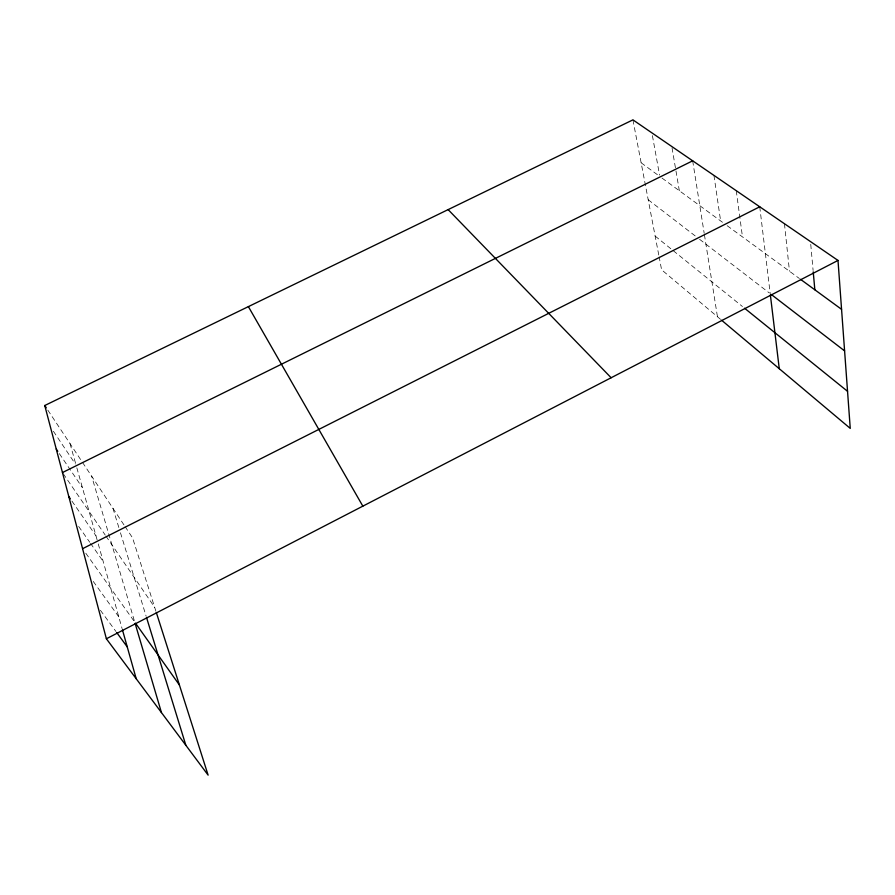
<?xml version="1.0" encoding="UTF-8"?>
<svg xmlns="http://www.w3.org/2000/svg" width="895" height="895" viewBox="0 0 895 895"><rect width="100%" height="100%" fill="white"/><g stroke="black" fill="none" stroke-linecap="round" stroke-linejoin="round"><path stroke-width="0.67" stroke-dasharray="4.47 3.36" d="M641.144 162.8L659.805 176.449M661.976 178.038L722.813 222.519M727.176 225.708L799.403 278.513M648.204 199.753L695.337 236.023M699.566 239.289L769.141 292.833M655.151 236.09L671.127 248.978M673.253 250.689L742.458 306.526M720.564 319.358L661.595 269.775L659.145 256.966M100.419 610.3L115.869 631.389M93.248 581.426L118.789 616.845M85.808 553.233L134.742 622.115L91.682 476.241M78.67 526.45L89.746 542.247M90.54 543.377L103.193 561.422M71.924 501.077L95.989 535.848M63.243 473.701L105.196 535.009M105.946 536.105L154.678 607.325M59.338 453.597L82.452 487.764M53.387 431.245L75.325 464.013M47.815 410.123L80.986 460.119M82.519 462.424L124.338 525.454M125.076 526.584L132.538 537.817L155.909 611.218M112.915 508.248L118.878 527.636M120.456 532.771L146.12 616.163M70.023 443.596L76.086 465.143M76.836 467.805L97.879 542.583M98.26 543.925L122.1 628.614M632.933 119.863L658.899 255.69M652.399 135.604L659.559 175.084M672.033 147.854L679.339 190.736M692.674 160.82L704.197 233.315M704.41 234.669L717.454 316.74M713.941 175.398L720.632 220.92M736.261 190.702L742.47 236.884M759.743 206.79L770.215 293.649M784.456 223.728L789.479 271.252M810.747 244.346L813.107 270.514"/><path stroke-width="1.34" d="M156.323 612.516L208.121 775.137L106.382 638.773L838 260.434L850.25 428.392L721.594 320.22M82.575 548.691L759.743 206.79M62.46 472.549L692.674 160.82M106.382 638.773L44.75 405.513L632.933 119.863L838 260.434M800.51 279.318L841.568 309.334M771.289 294.477L844.6 350.896M744.562 308.216L847.543 391.305M448.126 209.609L611.14 377.757M116.686 632.496L127.258 646.917M135.525 623.222L179.403 684.988M68.814 496.591L70.369 498.828M56.251 449.044L57.795 451.326M44.75 405.513L46.283 407.818M248.374 306.616L362.844 506.156M146.511 617.449L185.847 745.278M135.123 623.412L161.447 712.577M122.47 629.923L136.219 678.779M770.371 294.97L779.265 368.706M813.231 271.89L814.842 289.79"/></g></svg>
